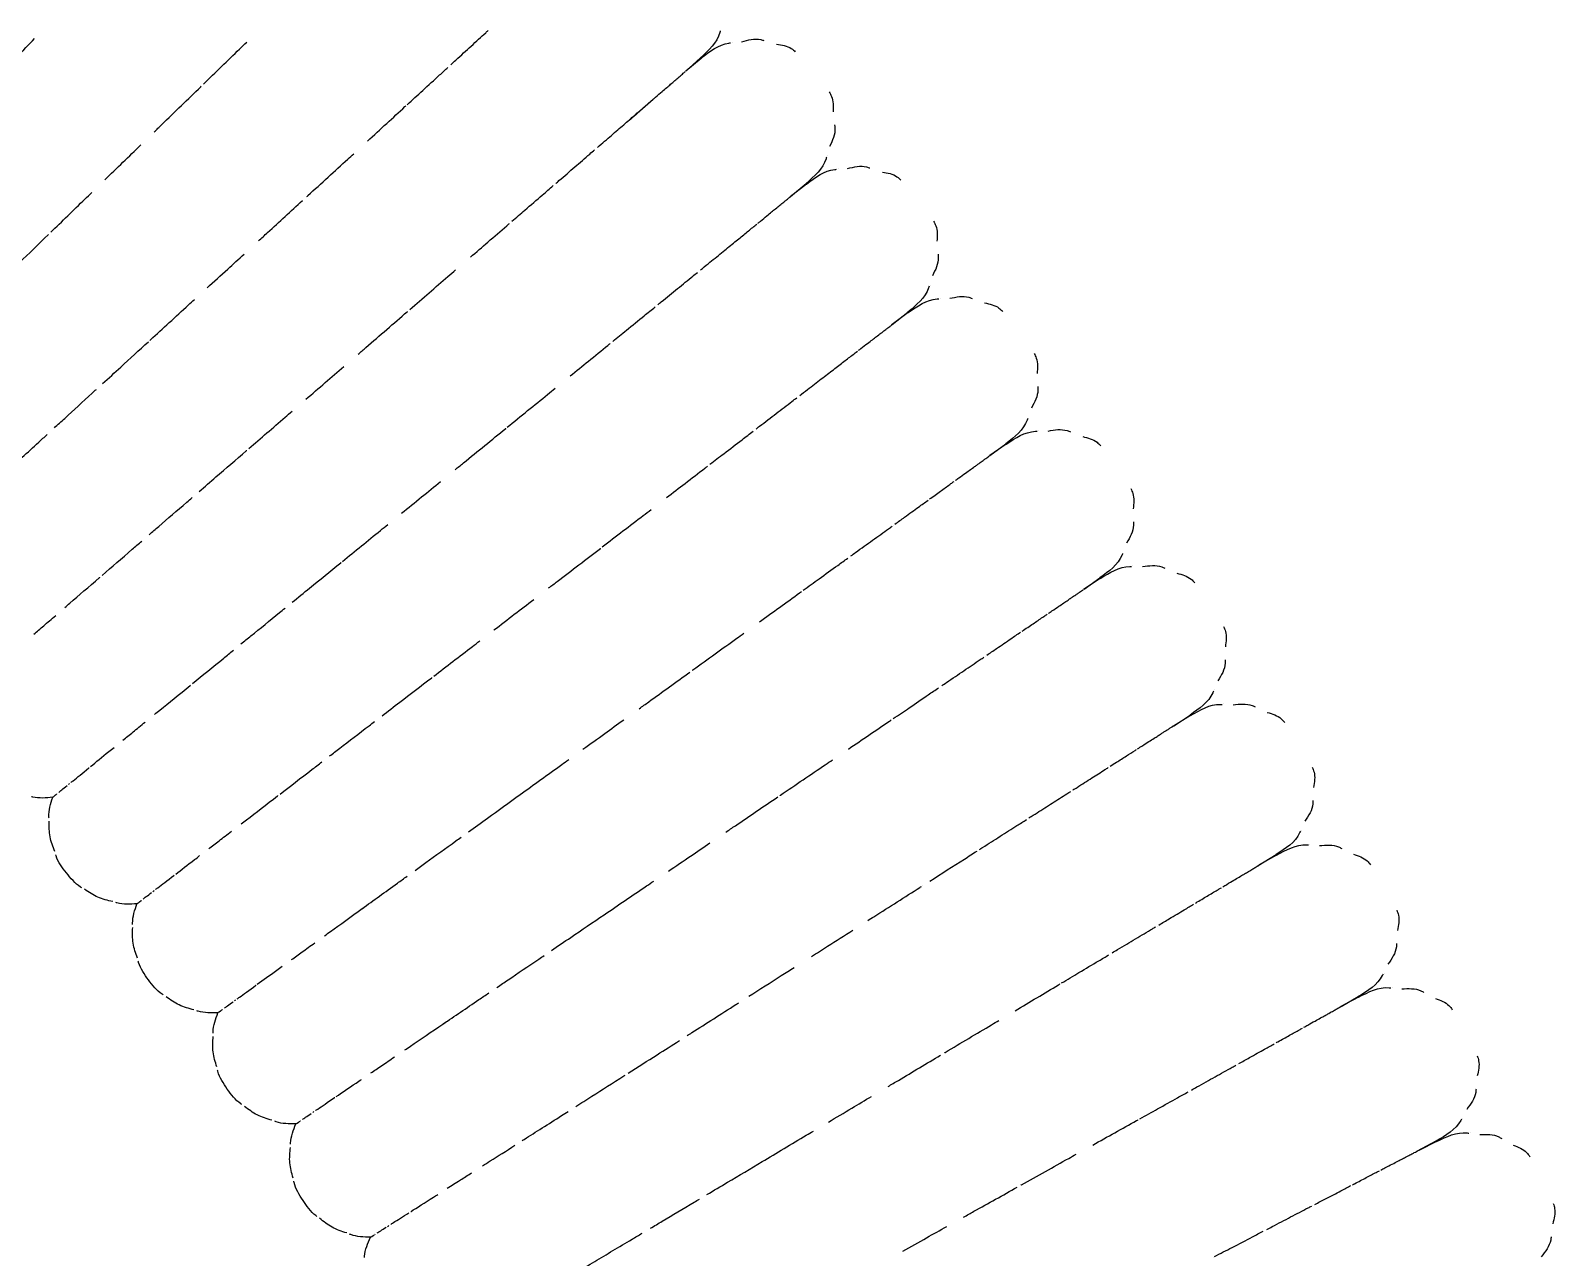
# Model space of a CAD drawing. Extents: x -360 to 379, y -342 to 365.
# Drawn here: x 49.73 to 66.52, y -108.69 to -95.17 of the extents above; entities that cross this region are included whole.
import ezdxf

# ---------------------------------------------------------------- set-up
doc = ezdxf.new("R2010")
doc.units = 0
doc.layers.get('0').update_dxf_attribs({"linetype": 'CONTINUOUS'})

msp = doc.modelspace()

# ---------------------------------------------------------------- linework, layer by layer
at = {"color": 7, "linetype": 'CONTINUOUS'}
for p, q in [((57.452, -95.303), (57.452, -95.303)), ((57.111, -95.482), (56.943, -95.622)), ((56.944, -95.621), (57.106, -95.477)), ((56.988, -95.582), (56.988, -95.582)), ((56.99, -95.583), (56.99, -95.583)), ((56.319, -96.161), (56.584, -95.932)), ((58.503, -96.555), (58.503, -96.555)), ((58.619, -96.697), (58.619, -96.697)), ((58.272, -96.866), (58.093, -97.007)), ((58.095, -97.005), (58.268, -96.861)), ((58.147, -96.962), (58.147, -96.962)), ((58.148, -96.964), (58.148, -96.964)), ((59.632, -97.979), (59.632, -97.979)), ((59.744, -98.124), (59.744, -98.124)), ((59.392, -98.283), (59.215, -98.415)), ((59.217, -98.413), (59.388, -98.278)), ((59.264, -98.376), (59.264, -98.376)), ((59.265, -98.377), (59.265, -98.377)), ((60.471, -99.732), (60.29, -99.858)), ((60.292, -99.857), (60.467, -99.727)), ((60.827, -99.583), (60.827, -99.583)), ((60.34, -99.821), (60.34, -99.821)), ((60.341, -99.822), (60.341, -99.822)), ((59.229, -100.625), (59.229, -100.625)), ((61.867, -101.074), (61.867, -101.074)), ((61.507, -101.212), (61.323, -101.333)), ((61.328, -101.329), (61.503, -101.206)), ((60.24, -102.068), (60.24, -102.068)), ((62.765, -102.44), (62.765, -102.44)), ((62.864, -102.594), (62.864, -102.594)), ((62.5, -102.721), (62.313, -102.837)), ((62.316, -102.834), (62.496, -102.716)), ((62.364, -102.802), (62.364, -102.802)), ((62.365, -102.804), (62.365, -102.804)), ((61.196, -103.548), (61.196, -103.548)), ((63.722, -103.985), (63.722, -103.985)), ((63.247, -104.375), (63.445, -104.253)), ((63.448, -104.259), (63.258, -104.368)), ((63.816, -104.142), (63.816, -104.142)), ((59.553, -104.595), (59.553, -104.595)), ((53.382, -104.847), (53.417, -104.821)), ((62.132, -105.041), (62.132, -105.041)), ((64.633, -105.558), (64.633, -105.558)), ((61.069, -105.675), (61.069, -105.675)), ((64.722, -105.717), (64.722, -105.717)), ((64.351, -105.823), (64.157, -105.928)), ((64.159, -105.927), (64.348, -105.818)), ((64.211, -105.897), (64.211, -105.897)), ((64.212, -105.898), (64.212, -105.898)), ((54.272, -106.118), (54.308, -106.094)), ((63.013, -106.566), (63.013, -106.566)), ((61.932, -107.17), (61.932, -107.17)), ((65.498, -107.156), (65.498, -107.156)), ((65.001, -107.518), (65.205, -107.408)), ((65.208, -107.414), (65.013, -107.512)), ((65.582, -107.318), (65.582, -107.318)), ((63.849, -108.117), (63.849, -108.117)), ((62.751, -108.689), (62.751, -108.689))]:
    msp.add_line(p, q, dxfattribs=at)
at = {"color": 7, "linetype": 'CONTINUOUS', "flags": 128}
for points in [[(50.016, -103.587), (50.017, -103.586), (50.019, -103.584)], [(50.145, -103.481), (50.153, -103.475), (50.158, -103.471)], [(50.944, -104.761), (50.946, -104.76), (50.948, -104.758)], [(51.076, -104.659), (51.084, -104.654), (51.09, -104.649)], [(51.973, -105.864), (51.981, -105.858), (51.987, -105.854)], [(51.838, -105.962), (51.84, -105.961), (51.842, -105.959)], [(52.835, -107.094), (52.843, -107.089), (52.849, -107.084)], [(52.696, -107.188), (52.698, -107.187), (52.7, -107.185)], [(53.519, -108.439), (53.521, -108.437), (53.523, -108.436)], [(53.66, -108.349), (53.668, -108.344), (53.674, -108.34)]]:
    msp.add_lwpolyline(points, dxfattribs=at)
at = {"color": 7, "linetype": 'CONTINUOUS'}
for points, knots in [([(54.356, -95.552), (54.374, -95.535), (54.452, -95.463), (54.58, -95.346), (54.699, -95.237), (54.758, -95.183), (54.767, -95.174)], [0, 0, 0, 0, 0.125314, 0.527882, 0.927715, 1, 1, 1, 1]), ([(57.323, -95.178), (57.321, -95.184), (57.291, -95.304), (57.196, -95.393), (57.106, -95.477)], [0, 0, 0, 0, 0.0514703, 1, 1, 1, 1]), ([(49.386, -95.661), (49.451, -95.594), (49.579, -95.462), (49.708, -95.329), (49.772, -95.264)], [0, 0, 0, 0, 0.505626, 1, 1, 1, 1]), ([(51.631, -95.765), (51.766, -95.635), (51.928, -95.477), (52.081, -95.328), (52.108, -95.302)], [0, 0, 0, 0, 0.828049, 1, 1, 1, 1]), ([(57.111, -95.482), (57.207, -95.405), (57.308, -95.324), (57.431, -95.311), (57.437, -95.311)], [0, 0, 0, 0, 0.94853, 1, 1, 1, 1]), ([(57.558, -95.298), (57.629, -95.278), (57.712, -95.256), (57.792, -95.281), (57.804, -95.285)], [0, 0, 0, 0, 0.847683, 1, 1, 1, 1]), ([(57.942, -95.325), (58, -95.334), (58.078, -95.345), (58.135, -95.396), (58.149, -95.409)], [0, 0, 0, 0, 0.747575, 1, 1, 1, 1]), ([(53.874, -95.993), (53.932, -95.94), (54.054, -95.828), (54.203, -95.691), (54.293, -95.609), (54.323, -95.582)], [0, 0, 0, 0, 0.3715392, 0.7901893, 1, 1, 1, 1]), ([(56.589, -95.928), (56.596, -95.922), (56.629, -95.893), (56.677, -95.852), (56.732, -95.805), (56.779, -95.764), (56.823, -95.726), (56.862, -95.692), (56.893, -95.665), (56.913, -95.648), (56.925, -95.638), (56.932, -95.632), (56.935, -95.629), (56.936, -95.628), (56.936, -95.628)], [0, 0, 0, 0, 0.046035, 0.200931, 0.322815, 0.433345, 0.56272, 0.692202, 0.799631, 0.885138, 0.93244, 0.970914, 0.994878, 1, 1, 1, 1]), ([(51.089, -96.292), (51.117, -96.265), (51.289, -96.098), (51.463, -95.928), (51.605, -95.791), (51.606, -95.789)], [0, 0, 0, 0, 0.159409, 0.991282, 1, 1, 1, 1]), ([(58.52, -95.85), (58.53, -95.867), (58.57, -95.932), (58.568, -96.01), (58.566, -96.069)], [0, 0, 0, 0, 0.252425, 1, 1, 1, 1]), ([(53.438, -96.393), (53.509, -96.328), (53.65, -96.198), (53.79, -96.07), (53.858, -96.007), (53.862, -96.004)], [0, 0, 0, 0, 0.4882073, 0.9730956, 1, 1, 1, 1]), ([(55.971, -96.462), (55.997, -96.439), (56.076, -96.372), (56.193, -96.27), (56.321, -96.16), (56.431, -96.064), (56.516, -95.991), (56.561, -95.952), (56.577, -95.939)], [0, 0, 0, 0, 0.111078, 0.32874, 0.533315, 0.724888, 0.903544, 1, 1, 1, 1]), ([(58.582, -96.212), (58.583, -96.224), (58.595, -96.307), (58.558, -96.386), (58.527, -96.452)], [0, 0, 0, 0, 0.152317, 1, 1, 1, 1]), ([(50.545, -96.82), (50.612, -96.755), (50.744, -96.627), (50.877, -96.498), (50.942, -96.434)], [0, 0, 0, 0, 0.505626, 1, 1, 1, 1]), ([(52.771, -97.004), (52.774, -97), (52.928, -96.86), (53.102, -96.701), (53.264, -96.552), (53.286, -96.532)], [0, 0, 0, 0, 0.019275, 0.868674, 1, 1, 1, 1]), ([(55.511, -96.86), (55.523, -96.849), (55.596, -96.786), (55.721, -96.678), (55.852, -96.565), (55.921, -96.505), (55.939, -96.49)], [0, 0, 0, 0, 0.076496, 0.472934, 0.866979, 1, 1, 1, 1]), ([(58.493, -96.569), (58.491, -96.575), (58.458, -96.694), (58.36, -96.779), (58.268, -96.861)], [0, 0, 0, 0, 0.051116, 1, 1, 1, 1]), ([(58.272, -96.866), (58.37, -96.792), (58.474, -96.713), (58.597, -96.705), (58.603, -96.704)], [0, 0, 0, 0, 0.94853, 1, 1, 1, 1]), ([(58.724, -96.695), (58.796, -96.677), (58.88, -96.657), (58.958, -96.685), (58.97, -96.689)], [0, 0, 0, 0, 0.8476827, 1, 1, 1, 1]), ([(55.029, -97.276), (55.077, -97.235), (55.191, -97.136), (55.342, -97.005), (55.444, -96.918), (55.484, -96.883)], [0, 0, 0, 0, 0.301936, 0.724063, 1, 1, 1, 1]), ([(59.108, -96.734), (59.165, -96.744), (59.242, -96.757), (59.298, -96.81), (59.312, -96.823)], [0, 0, 0, 0, 0.747575, 1, 1, 1, 1]), ([(49.95, -97.398), (50.075, -97.277), (50.224, -97.132), (50.377, -96.983), (50.402, -96.959)], [0, 0, 0, 0, 0.836253, 1, 1, 1, 1]), ([(52.237, -97.493), (52.271, -97.462), (52.434, -97.312), (52.595, -97.165), (52.722, -97.049)], [0, 0, 0, 0, 0.207131, 1, 1, 1, 1]), ([(57.737, -97.297), (57.746, -97.29), (57.781, -97.261), (57.832, -97.22), (57.887, -97.175), (57.935, -97.135), (57.98, -97.099), (58.02, -97.066), (58.051, -97.041), (58.071, -97.025), (58.084, -97.015), (58.09, -97.009), (58.094, -97.006), (58.095, -97.005), (58.095, -97.005), (58.094, -97.007), (58.093, -97.007), (58.092, -97.008), (58.091, -97.009), (58.09, -97.009), (58.089, -97.01), (58.088, -97.011), (58.088, -97.011)], [0, 0, 0, 0, 0.05201, 0.199978, 0.316741, 0.42253, 0.546717, 0.67086, 0.773356, 0.854335, 0.899918, 0.936322, 0.956857, 0.977369, 0.991322, 0.993533, 0.9953, 0.996721, 0.997357, 0.997981, 0.999239, 1, 1, 1, 1]), ([(54.572, -97.671), (54.636, -97.616), (54.773, -97.497), (54.915, -97.375), (54.992, -97.308), (55.002, -97.299)], [0, 0, 0, 0, 0.437108, 0.925224, 1, 1, 1, 1]), ([(57.104, -97.813), (57.132, -97.79), (57.214, -97.723), (57.336, -97.624), (57.467, -97.517), (57.58, -97.425), (57.665, -97.356), (57.71, -97.319), (57.724, -97.307)], [0, 0, 0, 0, 0.117765, 0.336372, 0.541704, 0.733849, 0.912892, 1, 1, 1, 1]), ([(59.67, -97.275), (59.679, -97.292), (59.717, -97.358), (59.713, -97.436), (59.709, -97.495)], [0, 0, 0, 0, 0.252425, 1, 1, 1, 1]), ([(49.431, -97.902), (49.489, -97.846), (49.649, -97.69), (49.816, -97.529), (49.925, -97.422), (49.927, -97.421)], [0, 0, 0, 0, 0.3593778, 0.9921188, 1, 1, 1, 1]), ([(51.672, -98.011), (51.747, -97.942), (51.883, -97.817), (52.019, -97.693), (52.08, -97.637)], [0, 0, 0, 0, 0.5569389, 1, 1, 1, 1]), ([(59.721, -97.638), (59.722, -97.651), (59.731, -97.734), (59.692, -97.811), (59.659, -97.877)], [0, 0, 0, 0, 0.152317, 1, 1, 1, 1]), ([(53.905, -98.248), (54.047, -98.125), (54.218, -97.977), (54.38, -97.837), (54.408, -97.813)], [0, 0, 0, 0, 0.828879, 1, 1, 1, 1]), ([(56.634, -98.196), (56.647, -98.185), (56.722, -98.123), (56.852, -98.018), (56.985, -97.91), (57.054, -97.853), (57.071, -97.84)], [0, 0, 0, 0, 0.0836139, 0.4810314, 0.8760068, 1, 1, 1, 1]), ([(59.622, -97.992), (59.62, -97.998), (59.583, -98.116), (59.483, -98.199), (59.388, -98.278)], [0, 0, 0, 0, 0.05147, 1, 1, 1, 1]), ([(51.042, -98.588), (51.044, -98.586), (51.183, -98.459), (51.347, -98.308), (51.51, -98.159), (51.532, -98.139)], [0, 0, 0, 0, 0.014492, 0.869616, 1, 1, 1, 1]), ([(56.138, -98.599), (56.189, -98.558), (56.307, -98.462), (56.463, -98.335), (56.565, -98.252), (56.604, -98.22)], [0, 0, 0, 0, 0.3122106, 0.7343797, 1, 1, 1, 1]), ([(59.392, -98.283), (59.493, -98.212), (59.598, -98.136), (59.722, -98.131), (59.728, -98.131)], [0, 0, 0, 0, 0.94853, 1, 1, 1, 1]), ([(59.849, -98.125), (59.921, -98.11), (60.006, -98.092), (60.084, -98.122), (60.096, -98.127)], [0, 0, 0, 0, 0.847683, 1, 1, 1, 1]), ([(60.232, -98.175), (60.289, -98.187), (60.366, -98.203), (60.42, -98.257), (60.433, -98.27)], [0, 0, 0, 0, 0.747575, 1, 1, 1, 1]), ([(53.334, -98.741), (53.363, -98.716), (53.545, -98.559), (53.729, -98.4), (53.878, -98.271), (53.879, -98.27)], [0, 0, 0, 0, 0.159795, 0.991667, 1, 1, 1, 1]), ([(58.845, -98.698), (58.854, -98.692), (58.889, -98.664), (58.94, -98.625), (58.997, -98.582), (59.046, -98.544), (59.093, -98.508), (59.134, -98.477), (59.166, -98.452), (59.186, -98.437), (59.199, -98.427), (59.206, -98.422), (59.21, -98.418), (59.212, -98.417), (59.212, -98.417), (59.211, -98.418), (59.209, -98.419), (59.208, -98.42), (59.207, -98.421), (59.206, -98.421), (59.205, -98.422), (59.204, -98.423), (59.203, -98.423)], [0, 0, 0, 0, 0.0484843, 0.1961958, 0.3127042, 0.418313, 0.5421382, 0.6659898, 0.7684743, 0.8497179, 0.8950747, 0.9316176, 0.954781, 0.9726185, 0.985335, 0.9931431, 0.9950514, 0.99585, 0.9965946, 0.9973357, 0.9981247, 1, 1, 1, 1]), ([(50.522, -99.064), (50.588, -99.004), (50.752, -98.854), (50.923, -98.697), (51.025, -98.604)], [0, 0, 0, 0, 0.4036088, 1, 1, 1, 1]), ([(55.671, -98.98), (55.738, -98.925), (55.88, -98.81), (56.025, -98.692), (56.103, -98.628), (56.112, -98.62)], [0, 0, 0, 0, 0.444795, 0.932682, 1, 1, 1, 1]), ([(58.197, -99.196), (58.226, -99.174), (58.309, -99.11), (58.433, -99.015), (58.567, -98.912), (58.683, -98.823), (58.77, -98.756), (58.817, -98.72), (58.832, -98.708)], [0, 0, 0, 0, 0.115838, 0.333803, 0.538598, 0.730309, 0.909022, 1, 1, 1, 1]), ([(60.778, -98.733), (60.787, -98.75), (60.823, -98.817), (60.816, -98.895), (60.811, -98.953)], [0, 0, 0, 0, 0.252425, 1, 1, 1, 1]), ([(52.76, -99.237), (52.831, -99.176), (52.97, -99.056), (53.11, -98.935), (53.179, -98.875)], [0, 0, 0, 0, 0.506334, 1, 1, 1, 1]), ([(49.99, -99.552), (50.028, -99.517), (50.161, -99.395), (50.317, -99.252), (50.437, -99.142), (50.453, -99.128)], [0, 0, 0, 0, 0.255654, 0.90288, 1, 1, 1, 1]), ([(54.976, -99.546), (55.127, -99.423), (55.307, -99.277), (55.477, -99.138), (55.504, -99.116)], [0, 0, 0, 0, 0.837827, 1, 1, 1, 1]), ([(57.716, -99.565), (57.729, -99.555), (57.806, -99.496), (57.938, -99.394), (58.075, -99.289), (58.146, -99.235), (58.164, -99.221)], [0, 0, 0, 0, 0.0816748, 0.478972, 0.8738388, 1, 1, 1, 1]), ([(60.818, -99.097), (60.819, -99.11), (60.826, -99.193), (60.784, -99.269), (60.749, -99.334)], [0, 0, 0, 0, 0.152317, 1, 1, 1, 1]), ([(52.132, -99.78), (52.264, -99.666), (52.422, -99.529), (52.583, -99.39), (52.61, -99.367)], [0, 0, 0, 0, 0.8368726, 1, 1, 1, 1]), ([(54.403, -100.013), (54.434, -99.988), (54.621, -99.835), (54.809, -99.682), (54.962, -99.558), (54.962, -99.557)], [0, 0, 0, 0, 0.164075, 0.995844, 1, 1, 1, 1]), ([(60.709, -99.448), (60.707, -99.454), (60.666, -99.571), (60.564, -99.651), (60.467, -99.727)], [0, 0, 0, 0, 0.0511155, 1, 1, 1, 1]), ([(60.932, -99.587), (61.005, -99.574), (61.09, -99.559), (61.167, -99.592), (61.179, -99.597)], [0, 0, 0, 0, 0.847683, 1, 1, 1, 1]), ([(49.086, -100.381), (49.105, -100.363), (49.219, -100.258), (49.463, -100.035), (49.722, -99.798), (49.88, -99.653), (49.911, -99.625)], [0, 0, 0, 0, 0.083983, 0.489536, 0.899612, 1, 1, 1, 1]), ([(57.209, -99.954), (57.26, -99.914), (57.381, -99.822), (57.54, -99.7), (57.645, -99.619), (57.686, -99.588)], [0, 0, 0, 0, 0.309313, 0.731538, 1, 1, 1, 1]), ([(60.471, -99.732), (60.573, -99.664), (60.681, -99.592), (60.805, -99.59), (60.811, -99.59)], [0, 0, 0, 0, 0.9485297, 1, 1, 1, 1]), ([(61.313, -99.649), (61.37, -99.662), (61.446, -99.68), (61.499, -99.736), (61.512, -99.75)], [0, 0, 0, 0, 0.747575, 1, 1, 1, 1]), ([(51.585, -100.253), (51.646, -100.2), (51.815, -100.054), (51.991, -99.902), (52.106, -99.802), (52.108, -99.801)], [0, 0, 0, 0, 0.359771, 0.9923815, 1, 1, 1, 1]), ([(60.16, -99.952), (60.164, -99.949), (60.185, -99.934), (60.214, -99.913), (60.246, -99.89), (60.265, -99.877), (60.275, -99.869), (60.281, -99.865), (60.285, -99.862), (60.287, -99.86), (60.286, -99.861), (60.286, -99.861)], [0, 0, 0, 0, 0.067934, 0.346039, 0.572691, 0.748207, 0.81364, 0.87164, 0.930427, 0.990502, 1, 1, 1, 1]), ([(56.731, -100.321), (56.799, -100.268), (56.944, -100.157), (57.092, -100.043), (57.172, -99.982), (57.182, -99.974)], [0, 0, 0, 0, 0.442562, 0.930565, 1, 1, 1, 1]), ([(59.911, -100.132), (59.924, -100.123), (59.964, -100.094), (60.019, -100.054), (60.077, -100.012), (60.121, -99.981), (60.145, -99.963), (60.155, -99.956)], [0, 0, 0, 0, 0.135422, 0.417553, 0.644423, 0.845998, 1, 1, 1, 1]), ([(53.814, -100.493), (53.887, -100.433), (54.03, -100.317), (54.173, -100.2), (54.243, -100.143)], [0, 0, 0, 0, 0.514251, 1, 1, 1, 1]), ([(59.626, -100.338), (59.631, -100.334), (59.679, -100.299), (59.758, -100.242), (59.843, -100.181), (59.886, -100.15), (59.897, -100.142)], [0, 0, 0, 0, 0.0534189, 0.4694544, 0.8565176, 1, 1, 1, 1]), ([(61.843, -100.222), (61.851, -100.239), (61.885, -100.308), (61.876, -100.385), (61.869, -100.443)], [0, 0, 0, 0, 0.252425, 1, 1, 1, 1]), ([(51.034, -100.729), (51.069, -100.699), (51.201, -100.584), (51.36, -100.447), (51.487, -100.337), (51.507, -100.32)], [0, 0, 0, 0, 0.231579, 0.879503, 1, 1, 1, 1]), ([(59.246, -100.612), (59.282, -100.587), (59.373, -100.521), (59.494, -100.433), (59.576, -100.374), (59.611, -100.349)], [0, 0, 0, 0, 0.270112, 0.694667, 1, 1, 1, 1]), ([(56.023, -100.864), (56.176, -100.746), (56.359, -100.606), (56.531, -100.474), (56.56, -100.452)], [0, 0, 0, 0, 0.83522, 1, 1, 1, 1]), ([(53.162, -101.024), (53.301, -100.91), (53.466, -100.776), (53.634, -100.639), (53.661, -100.618)], [0, 0, 0, 0, 0.843905, 1, 1, 1, 1]), ([(58.761, -100.962), (58.778, -100.95), (58.861, -100.89), (59, -100.79), (59.134, -100.693), (59.202, -100.644), (59.215, -100.634)], [0, 0, 0, 0, 0.1064877, 0.5072882, 0.9054788, 1, 1, 1, 1]), ([(61.873, -100.588), (61.873, -100.6), (61.877, -100.684), (61.834, -100.759), (61.797, -100.822)], [0, 0, 0, 0, 0.152317, 1, 1, 1, 1]), ([(50.516, -101.177), (50.623, -101.084), (50.763, -100.963), (50.917, -100.83), (50.953, -100.799)], [0, 0, 0, 0, 0.77084, 1, 1, 1, 1]), ([(55.433, -101.316), (55.465, -101.292), (55.656, -101.146), (55.849, -100.998), (56.004, -100.878), (56.005, -100.877)], [0, 0, 0, 0, 0.1627903, 0.9946167, 1, 1, 1, 1]), ([(52.609, -101.474), (52.673, -101.422), (52.847, -101.28), (53.028, -101.133), (53.146, -101.037), (53.147, -101.036)], [0, 0, 0, 0, 0.364306, 0.995366, 1, 1, 1, 1]), ([(58.237, -101.341), (58.295, -101.299), (58.425, -101.205), (58.588, -101.087), (58.69, -101.014), (58.727, -100.987)], [0, 0, 0, 0, 0.344515, 0.765733, 1, 1, 1, 1]), ([(61.753, -100.935), (61.751, -100.941), (61.707, -101.057), (61.602, -101.133), (61.503, -101.206)], [0, 0, 0, 0, 0.051116, 1, 1, 1, 1]), ([(61.507, -101.212), (61.611, -101.147), (61.721, -101.078), (61.845, -101.08), (61.851, -101.08)], [0, 0, 0, 0, 0.94853, 1, 1, 1, 1]), ([(61.972, -101.081), (62.045, -101.07), (62.131, -101.057), (62.207, -101.092), (62.218, -101.097)], [0, 0, 0, 0, 0.847683, 1, 1, 1, 1]), ([(50.105, -101.532), (50.123, -101.516), (50.238, -101.417), (50.369, -101.303), (50.49, -101.199), (50.491, -101.198)], [0, 0, 0, 0, 0.159446, 0.988584, 1, 1, 1, 1]), ([(62.351, -101.153), (62.408, -101.168), (62.483, -101.189), (62.534, -101.245), (62.547, -101.26)], [0, 0, 0, 0, 0.747575, 1, 1, 1, 1]), ([(57.753, -101.691), (57.827, -101.637), (57.979, -101.527), (58.132, -101.417), (58.21, -101.36), (58.217, -101.355)], [0, 0, 0, 0, 0.4683192, 0.9551311, 1, 1, 1, 1]), ([(61.191, -101.423), (61.194, -101.42), (61.215, -101.406), (61.245, -101.386), (61.277, -101.364), (61.296, -101.351), (61.307, -101.344), (61.313, -101.34), (61.317, -101.337), (61.318, -101.336), (61.319, -101.335)], [0, 0, 0, 0, 0.06375, 0.347441, 0.578875, 0.758374, 0.825016, 0.884341, 0.944378, 1, 1, 1, 1]), ([(52.045, -101.933), (52.082, -101.904), (52.218, -101.793), (52.381, -101.66), (52.51, -101.555), (52.53, -101.539)], [0, 0, 0, 0, 0.235271, 0.883151, 1, 1, 1, 1]), ([(54.831, -101.779), (54.906, -101.721), (55.051, -101.609), (55.198, -101.497), (55.27, -101.442)], [0, 0, 0, 0, 0.511847, 1, 1, 1, 1]), ([(60.936, -101.596), (60.949, -101.587), (60.989, -101.559), (61.046, -101.521), (61.104, -101.481), (61.15, -101.45), (61.174, -101.434), (61.185, -101.426)], [0, 0, 0, 0, 0.132251, 0.413621, 0.63967, 0.84057, 1, 1, 1, 1]), ([(49.765, -101.826), (49.799, -101.796), (49.871, -101.734), (49.959, -101.657), (50.005, -101.618)], [0, 0, 0, 0, 0.485705, 1, 1, 1, 1]), ([(60.645, -101.793), (60.65, -101.789), (60.699, -101.756), (60.779, -101.702), (60.866, -101.643), (60.91, -101.613), (60.922, -101.605)], [0, 0, 0, 0, 0.05088, 0.466577, 0.853372, 1, 1, 1, 1]), ([(62.864, -101.742), (62.872, -101.759), (62.904, -101.828), (62.893, -101.906), (62.884, -101.964)], [0, 0, 0, 0, 0.252425, 1, 1, 1, 1]), ([(54.167, -102.288), (54.308, -102.18), (54.475, -102.052), (54.647, -101.92), (54.674, -101.899)], [0, 0, 0, 0, 0.8417344, 1, 1, 1, 1]), ([(57.016, -102.223), (57.018, -102.221), (57.184, -102.101), (57.375, -101.963), (57.556, -101.833), (57.582, -101.814)], [0, 0, 0, 0, 0.008466, 0.8565656, 1, 1, 1, 1]), ([(60.258, -102.056), (60.293, -102.032), (60.386, -101.969), (60.51, -101.884), (60.594, -101.827), (60.63, -101.803)], [0, 0, 0, 0, 0.266893, 0.691102, 1, 1, 1, 1]), ([(51.51, -102.369), (51.623, -102.278), (51.767, -102.16), (51.926, -102.031), (51.962, -102.001)], [0, 0, 0, 0, 0.77638, 1, 1, 1, 1]), ([(59.762, -102.392), (59.779, -102.38), (59.864, -102.323), (60.005, -102.228), (60.142, -102.134), (60.212, -102.087), (60.226, -102.077)], [0, 0, 0, 0, 0.10483, 0.505445, 0.903461, 1, 1, 1, 1]), ([(56.43, -102.646), (56.465, -102.621), (56.653, -102.485), (56.838, -102.351), (56.989, -102.242)], [0, 0, 0, 0, 0.1853224, 1, 1, 1, 1]), ([(62.883, -102.108), (62.883, -102.121), (62.885, -102.204), (62.84, -102.278), (62.801, -102.34)], [0, 0, 0, 0, 0.1523173, 1, 1, 1, 1]), ([(51.093, -102.709), (51.113, -102.693), (51.231, -102.597), (51.365, -102.488), (51.488, -102.387), (51.49, -102.386)], [0, 0, 0, 0, 0.161389, 0.990753, 1, 1, 1, 1]), ([(53.598, -102.725), (53.663, -102.675), (53.841, -102.538), (54.026, -102.396), (54.147, -102.304), (54.148, -102.303)], [0, 0, 0, 0, 0.362884, 0.994442, 1, 1, 1, 1]), ([(59.228, -102.755), (59.287, -102.715), (59.419, -102.625), (59.585, -102.512), (59.689, -102.441), (59.727, -102.416)], [0, 0, 0, 0, 0.342134, 0.763514, 1, 1, 1, 1]), ([(62.754, -102.452), (62.751, -102.458), (62.704, -102.572), (62.597, -102.646), (62.496, -102.716)], [0, 0, 0, 0, 0.05147, 1, 1, 1, 1]), ([(62.5, -102.721), (62.606, -102.659), (62.718, -102.593), (62.841, -102.599), (62.848, -102.599)], [0, 0, 0, 0, 0.94853, 1, 1, 1, 1]), ([(62.969, -102.604), (63.042, -102.595), (63.128, -102.585), (63.203, -102.622), (63.214, -102.627)], [0, 0, 0, 0, 0.847683, 1, 1, 1, 1]), ([(63.345, -102.687), (63.401, -102.704), (63.476, -102.726), (63.525, -102.785), (63.538, -102.799)], [0, 0, 0, 0, 0.747575, 1, 1, 1, 1]), ([(50.745, -102.993), (50.781, -102.964), (50.854, -102.904), (50.944, -102.831), (50.99, -102.793)], [0, 0, 0, 0, 0.489029, 1, 1, 1, 1]), ([(53.021, -103.167), (53.058, -103.139), (53.197, -103.032), (53.364, -102.904), (53.496, -102.803), (53.517, -102.787)], [0, 0, 0, 0, 0.234097, 0.882007, 1, 1, 1, 1]), ([(55.811, -103.093), (55.891, -103.035), (56.04, -102.927), (56.19, -102.819), (56.259, -102.769)], [0, 0, 0, 0, 0.5372194, 1, 1, 1, 1]), ([(58.733, -103.091), (58.809, -103.039), (58.964, -102.934), (59.119, -102.828), (59.2, -102.774), (59.206, -102.769)], [0, 0, 0, 0, 0.4665559, 0.9535059, 1, 1, 1, 1]), ([(61.916, -103.089), (61.935, -103.077), (61.979, -103.049), (62.04, -103.01), (62.096, -102.974), (62.141, -102.946), (62.177, -102.923), (62.207, -102.903), (62.233, -102.887), (62.253, -102.874), (62.27, -102.863), (62.284, -102.855), (62.295, -102.848), (62.302, -102.843), (62.306, -102.84), (62.308, -102.839), (62.308, -102.839), (62.307, -102.84), (62.306, -102.841), (62.305, -102.841), (62.304, -102.842), (62.303, -102.842), (62.302, -102.843), (62.301, -102.844), (62.3, -102.844), (62.3, -102.845)], [0, 0, 0, 0, 0.098125, 0.232304, 0.354707, 0.450135, 0.536951, 0.61519, 0.684885, 0.747646, 0.802802, 0.85038, 0.89639, 0.933277, 0.956866, 0.974755, 0.988269, 0.992596, 0.994221, 0.995552, 0.996264, 0.996938, 0.997613, 0.998328, 1, 1, 1, 1]), ([(50.389, -103.283), (50.451, -103.232), (50.527, -103.17), (50.628, -103.088), (50.647, -103.072)], [0, 0, 0, 0, 0.8111365, 1, 1, 1, 1]), ([(61.616, -103.28), (61.639, -103.265), (61.702, -103.226), (61.792, -103.168), (61.866, -103.121), (61.901, -103.099), (61.907, -103.095)], [0, 0, 0, 0, 0.214345, 0.586981, 0.93335, 1, 1, 1, 1]), ([(52.475, -103.586), (52.589, -103.499), (52.736, -103.386), (52.899, -103.261), (52.936, -103.233)], [0, 0, 0, 0, 0.7746018, 1, 1, 1, 1]), ([(54.549, -104.004), (54.619, -103.954), (54.804, -103.82), (55.147, -103.572), (55.447, -103.355), (55.628, -103.225), (55.654, -103.206)], [0, 0, 0, 0, 0.197333, 0.5248378, 0.9331427, 1, 1, 1, 1]), ([(57.981, -103.601), (57.982, -103.6), (58.152, -103.485), (58.347, -103.353), (58.532, -103.227), (58.559, -103.209)], [0, 0, 0, 0, 0.0075008, 0.8554786, 1, 1, 1, 1]), ([(50.173, -103.458), (50.181, -103.452), (50.23, -103.413), (50.298, -103.357), (50.372, -103.296), (50.373, -103.296)], [0, 0, 0, 0, 0.155734, 0.988525, 1, 1, 1, 1]), ([(61.206, -103.541), (61.221, -103.532), (61.294, -103.486), (61.411, -103.411), (61.526, -103.338), (61.583, -103.302), (61.595, -103.294)], [0, 0, 0, 0, 0.105282, 0.512072, 0.894789, 1, 1, 1, 1]), ([(63.841, -103.29), (63.848, -103.308), (63.878, -103.378), (63.865, -103.455), (63.854, -103.513)], [0, 0, 0, 0, 0.252425, 1, 1, 1, 1]), ([(49.972, -103.622), (49.974, -103.621), (49.975, -103.62), (50.007, -103.594), (50.013, -103.589)], [0, 0, 0, 0, 0.8275494, 1, 1, 1, 1]), ([(50.039, -103.568), (50.048, -103.56), (50.067, -103.545), (50.109, -103.511), (50.13, -103.494)], [0, 0, 0, 0, 0.484141, 1, 1, 1, 1]), ([(52.047, -103.915), (52.066, -103.9), (52.187, -103.807), (52.324, -103.702), (52.451, -103.605), (52.452, -103.604)], [0, 0, 0, 0, 0.160752, 0.99005, 1, 1, 1, 1]), ([(60.721, -103.85), (60.737, -103.84), (60.811, -103.793), (60.937, -103.713), (61.076, -103.624), (61.154, -103.574), (61.182, -103.557)], [0, 0, 0, 0, 0.093684, 0.451395, 0.806183, 1, 1, 1, 1]), ([(49.972, -103.622), (49.898, -103.63), (49.819, -103.637), (49.743, -103.617), (49.739, -103.616)], [0, 0, 0, 0, 0.941576, 1, 1, 1, 1]), ([(49.932, -103.852), (49.931, -103.848), (49.926, -103.77), (49.95, -103.694), (49.972, -103.622)], [0, 0, 0, 0, 0.058424, 1, 1, 1, 1]), ([(57.383, -104.007), (57.418, -103.983), (57.611, -103.852), (57.801, -103.723), (57.956, -103.618)], [0, 0, 0, 0, 0.183366, 1, 1, 1, 1]), ([(63.849, -103.657), (63.849, -103.67), (63.848, -103.753), (63.801, -103.825), (63.76, -103.887)], [0, 0, 0, 0, 0.1523173, 1, 1, 1, 1]), ([(49.994, -104.221), (49.974, -104.167), (49.933, -104.059), (49.933, -103.944), (49.934, -103.886)], [0, 0, 0, 0, 0.4971503, 1, 1, 1, 1]), ([(60.176, -104.198), (60.187, -104.19), (60.266, -104.14), (60.404, -104.052), (60.565, -103.949), (60.659, -103.89), (60.694, -103.868)], [0, 0, 0, 0, 0.065248, 0.428857, 0.789569, 1, 1, 1, 1]), ([(51.69, -104.189), (51.727, -104.161), (51.801, -104.103), (51.894, -104.032), (51.941, -103.996)], [0, 0, 0, 0, 0.4879377, 1, 1, 1, 1]), ([(53.962, -104.428), (54.001, -104.4), (54.146, -104.295), (54.317, -104.172), (54.45, -104.075), (54.469, -104.062)], [0, 0, 0, 0, 0.2458867, 0.8935743, 1, 1, 1, 1]), ([(63.71, -103.997), (63.707, -104.003), (63.657, -104.116), (63.548, -104.186), (63.445, -104.253)], [0, 0, 0, 0, 0.051116, 1, 1, 1, 1]), ([(50.123, -104.456), (50.077, -104.397), (50.028, -104.334), (50.006, -104.259), (50.004, -104.255)], [0, 0, 0, 0, 0.938693, 1, 1, 1, 1]), ([(51.327, -104.468), (51.39, -104.419), (51.467, -104.359), (51.571, -104.28), (51.59, -104.265)], [0, 0, 0, 0, 0.81029, 1, 1, 1, 1]), ([(56.751, -104.436), (56.832, -104.381), (56.985, -104.277), (57.138, -104.174), (57.209, -104.125)], [0, 0, 0, 0, 0.535446, 1, 1, 1, 1]), ([(59.629, -104.546), (59.758, -104.464), (59.937, -104.35), (60.104, -104.243), (60.151, -104.214)], [0, 0, 0, 0, 0.7245655, 1, 1, 1, 1]), ([(63.448, -104.259), (63.556, -104.2), (63.67, -104.137), (63.793, -104.147), (63.799, -104.147)], [0, 0, 0, 0, 0.9485297, 1, 1, 1, 1]), ([(63.92, -104.155), (63.993, -104.148), (64.08, -104.141), (64.154, -104.18), (64.165, -104.186)], [0, 0, 0, 0, 0.847683, 1, 1, 1, 1]), ([(64.294, -104.249), (64.35, -104.268), (64.424, -104.292), (64.471, -104.352), (64.483, -104.367)], [0, 0, 0, 0, 0.747575, 1, 1, 1, 1]), ([(62.855, -104.609), (62.87, -104.6), (62.914, -104.574), (62.974, -104.538), (63.036, -104.501), (63.085, -104.472), (63.133, -104.443), (63.175, -104.418), (63.211, -104.396), (63.233, -104.383), (63.246, -104.376), (63.252, -104.372), (63.252, -104.372), (63.253, -104.372)], [0, 0, 0, 0, 0.080558, 0.230883, 0.354637, 0.466306, 0.565949, 0.704244, 0.816027, 0.901472, 0.949952, 0.985568, 1, 1, 1, 1]), ([(50.292, -104.618), (50.288, -104.616), (50.22, -104.576), (50.17, -104.514), (50.123, -104.456)], [0, 0, 0, 0, 0.061307, 1, 1, 1, 1]), ([(51.105, -104.637), (51.113, -104.631), (51.163, -104.593), (51.233, -104.54), (51.309, -104.481), (51.31, -104.48)], [0, 0, 0, 0, 0.155477, 0.988177, 1, 1, 1, 1]), ([(52.966, -105.147), (52.987, -105.132), (53.111, -105.042), (53.379, -104.849), (53.664, -104.643), (53.838, -104.517), (53.874, -104.492)], [0, 0, 0, 0, 0.081346, 0.486031, 0.895218, 1, 1, 1, 1]), ([(55.463, -105.31), (55.534, -105.262), (55.723, -105.134), (56.073, -104.896), (56.38, -104.688), (56.564, -104.563), (56.59, -104.545)], [0, 0, 0, 0, 0.196701, 0.524289, 0.932708, 1, 1, 1, 1]), ([(58.947, -104.981), (58.969, -104.966), (59.165, -104.842), (59.364, -104.715), (59.532, -104.608), (59.538, -104.604)], [0, 0, 0, 0, 0.1117576, 0.9676535, 1, 1, 1, 1]), ([(50.634, -104.772), (50.577, -104.759), (50.465, -104.733), (50.37, -104.668), (50.322, -104.636)], [0, 0, 0, 0, 0.5028497, 1, 1, 1, 1]), ([(50.9, -104.795), (50.901, -104.794), (50.903, -104.793), (50.935, -104.768), (50.941, -104.763)], [0, 0, 0, 0, 0.8274283, 1, 1, 1, 1]), ([(50.968, -104.743), (50.978, -104.735), (50.997, -104.72), (51.039, -104.688), (51.061, -104.671)], [0, 0, 0, 0, 0.483778, 1, 1, 1, 1]), ([(62.554, -104.789), (62.561, -104.784), (62.613, -104.753), (62.698, -104.702), (62.786, -104.65), (62.83, -104.624), (62.84, -104.618)], [0, 0, 0, 0, 0.067509, 0.485334, 0.873786, 1, 1, 1, 1]), ([(50.9, -104.795), (50.825, -104.8), (50.746, -104.806), (50.671, -104.783), (50.667, -104.782)], [0, 0, 0, 0, 0.941576, 1, 1, 1, 1]), ([(50.852, -105.024), (50.852, -105.019), (50.85, -104.941), (50.875, -104.866), (50.9, -104.795)], [0, 0, 0, 0, 0.058424, 1, 1, 1, 1]), ([(62.15, -105.03), (62.189, -105.006), (62.288, -104.947), (62.417, -104.871), (62.501, -104.82), (62.535, -104.8)], [0, 0, 0, 0, 0.287607, 0.713847, 1, 1, 1, 1]), ([(64.772, -104.867), (64.779, -104.885), (64.807, -104.956), (64.791, -105.032), (64.779, -105.09)], [0, 0, 0, 0, 0.252425, 1, 1, 1, 1]), ([(50.904, -105.394), (50.885, -105.34), (50.848, -105.231), (50.851, -105.116), (50.853, -105.058)], [0, 0, 0, 0, 0.4971503, 1, 1, 1, 1]), ([(58.326, -105.376), (58.385, -105.339), (58.539, -105.241), (58.69, -105.145), (58.782, -105.086)], [0, 0, 0, 0, 0.387246, 1, 1, 1, 1]), ([(61.638, -105.335), (61.658, -105.323), (61.747, -105.27), (61.895, -105.182), (62.036, -105.098), (62.106, -105.056), (62.119, -105.049)], [0, 0, 0, 0, 0.115317, 0.517074, 0.91616, 1, 1, 1, 1]), ([(52.601, -105.411), (52.639, -105.383), (52.715, -105.328), (52.81, -105.26), (52.857, -105.226)], [0, 0, 0, 0, 0.498321, 1, 1, 1, 1]), ([(64.77, -105.233), (64.769, -105.246), (64.766, -105.329), (64.716, -105.4), (64.674, -105.46)], [0, 0, 0, 0, 0.152317, 1, 1, 1, 1]), ([(51.026, -105.633), (50.982, -105.573), (50.935, -105.508), (50.915, -105.433), (50.913, -105.428)], [0, 0, 0, 0, 0.938693, 1, 1, 1, 1]), ([(54.864, -105.717), (54.904, -105.689), (55.052, -105.589), (55.226, -105.471), (55.362, -105.378), (55.382, -105.365)], [0, 0, 0, 0, 0.245009, 0.892731, 1, 1, 1, 1]), ([(61.081, -105.668), (61.145, -105.63), (61.285, -105.546), (61.458, -105.443), (61.564, -105.38), (61.601, -105.358)], [0, 0, 0, 0, 0.357105, 0.777335, 1, 1, 1, 1]), ([(52.225, -105.682), (52.291, -105.634), (52.372, -105.576), (52.479, -105.499), (52.499, -105.484)], [0, 0, 0, 0, 0.818366, 1, 1, 1, 1]), ([(57.637, -105.815), (57.756, -105.739), (57.922, -105.633), (58.089, -105.527), (58.136, -105.497)], [0, 0, 0, 0, 0.71789, 1, 1, 1, 1]), ([(64.62, -105.569), (64.618, -105.575), (64.564, -105.686), (64.453, -105.754), (64.348, -105.818)], [0, 0, 0, 0, 0.051116, 1, 1, 1, 1]), ([(51.19, -105.8), (51.186, -105.797), (51.12, -105.756), (51.071, -105.693), (51.026, -105.633)], [0, 0, 0, 0, 0.061307, 1, 1, 1, 1]), ([(52.003, -105.842), (52.011, -105.837), (52.062, -105.8), (52.134, -105.748), (52.212, -105.692), (52.212, -105.691)], [0, 0, 0, 0, 0.157935, 0.991497, 1, 1, 1, 1]), ([(53.848, -106.406), (53.869, -106.392), (53.996, -106.306), (54.268, -106.121), (54.56, -105.923), (54.738, -105.802), (54.774, -105.778)], [0, 0, 0, 0, 0.081108, 0.4857138, 0.8948191, 1, 1, 1, 1]), ([(60.57, -105.973), (60.65, -105.925), (60.813, -105.828), (60.975, -105.731), (61.057, -105.682), (61.063, -105.679)], [0, 0, 0, 0, 0.477535, 0.963586, 1, 1, 1, 1]), ([(64.351, -105.823), (64.461, -105.767), (64.576, -105.708), (64.699, -105.721), (64.706, -105.722)], [0, 0, 0, 0, 0.94853, 1, 1, 1, 1]), ([(64.826, -105.733), (64.9, -105.729), (64.986, -105.724), (65.059, -105.765), (65.07, -105.771)], [0, 0, 0, 0, 0.847683, 1, 1, 1, 1]), ([(51.527, -105.964), (51.471, -105.949), (51.36, -105.919), (51.267, -105.852), (51.22, -105.819)], [0, 0, 0, 0, 0.5028497, 1, 1, 1, 1]), ([(51.863, -105.944), (51.872, -105.937), (51.892, -105.923), (51.935, -105.891), (51.958, -105.875)], [0, 0, 0, 0, 0.487241, 1, 1, 1, 1]), ([(56.957, -106.248), (56.975, -106.237), (57.15, -106.125), (57.341, -106.004), (57.516, -105.892), (57.526, -105.886)], [0, 0, 0, 0, 0.093953, 0.945578, 1, 1, 1, 1]), ([(63.748, -106.156), (63.763, -106.148), (63.807, -106.123), (63.868, -106.089), (63.931, -106.054), (63.981, -106.026), (64.03, -105.999), (64.073, -105.975), (64.11, -105.954), (64.13, -105.943), (64.141, -105.937), (64.146, -105.934), (64.149, -105.932), (64.152, -105.931), (64.153, -105.93), (64.153, -105.93), (64.152, -105.931), (64.15, -105.932), (64.149, -105.932), (64.148, -105.933), (64.147, -105.933), (64.146, -105.934), (64.144, -105.935), (64.143, -105.935), (64.143, -105.936)], [0, 0, 0, 0, 0.076401, 0.222866, 0.343339, 0.452078, 0.549142, 0.683616, 0.792464, 0.875853, 0.900903, 0.922893, 0.941837, 0.957748, 0.975619, 0.987626, 0.991557, 0.993062, 0.994314, 0.995389, 0.996404, 0.997498, 0.998782, 1, 1, 1, 1]), ([(65.197, -105.839), (65.252, -105.859), (65.326, -105.885), (65.371, -105.946), (65.383, -105.962)], [0, 0, 0, 0, 0.747575, 1, 1, 1, 1]), ([(51.792, -105.995), (51.718, -105.998), (51.638, -106.001), (51.564, -105.976), (51.56, -105.974)], [0, 0, 0, 0, 0.941576, 1, 1, 1, 1]), ([(51.739, -106.222), (51.739, -106.217), (51.738, -106.139), (51.766, -106.065), (51.792, -105.995)], [0, 0, 0, 0, 0.058424, 1, 1, 1, 1]), ([(51.792, -105.995), (51.794, -105.993), (51.796, -105.992), (51.829, -105.968), (51.835, -105.964)], [0, 0, 0, 0, 0.828583, 1, 1, 1, 1]), ([(59.791, -106.438), (59.794, -106.436), (59.971, -106.33), (60.174, -106.209), (60.364, -106.096), (60.391, -106.08)], [0, 0, 0, 0, 0.0134577, 0.8622088, 1, 1, 1, 1]), ([(51.779, -106.593), (51.762, -106.538), (51.728, -106.429), (51.735, -106.314), (51.739, -106.256)], [0, 0, 0, 0, 0.49715, 1, 1, 1, 1]), ([(63.442, -106.327), (63.449, -106.323), (63.502, -106.294), (63.588, -106.246), (63.678, -106.195), (63.722, -106.171), (63.733, -106.164)], [0, 0, 0, 0, 0.063963, 0.481404, 0.869565, 1, 1, 1, 1]), ([(56.31, -106.661), (56.415, -106.594), (56.599, -106.477), (56.79, -106.355), (56.872, -106.303)], [0, 0, 0, 0, 0.574623, 1, 1, 1, 1]), ([(63.031, -106.556), (63.071, -106.534), (63.171, -106.478), (63.302, -106.405), (63.388, -106.357), (63.423, -106.337)], [0, 0, 0, 0, 0.283138, 0.709063, 1, 1, 1, 1]), ([(51.894, -106.836), (51.852, -106.774), (51.807, -106.708), (51.789, -106.632), (51.788, -106.628)], [0, 0, 0, 0, 0.938693, 1, 1, 1, 1]), ([(53.475, -106.659), (53.514, -106.633), (53.592, -106.58), (53.688, -106.515), (53.737, -106.482)], [0, 0, 0, 0, 0.4975273, 1, 1, 1, 1]), ([(59.17, -106.808), (59.208, -106.786), (59.403, -106.67), (59.594, -106.555), (59.749, -106.463)], [0, 0, 0, 0, 0.195379, 1, 1, 1, 1]), ([(62.511, -106.847), (62.531, -106.836), (62.621, -106.785), (62.771, -106.702), (62.914, -106.622), (62.986, -106.581), (62.999, -106.574)], [0, 0, 0, 0, 0.1130635, 0.5145756, 0.9134329, 1, 1, 1, 1]), ([(65.657, -106.469), (65.663, -106.488), (65.689, -106.559), (65.671, -106.635), (65.658, -106.692)], [0, 0, 0, 0, 0.252425, 1, 1, 1, 1]), ([(53.092, -106.919), (53.159, -106.874), (53.242, -106.818), (53.351, -106.744), (53.371, -106.73)], [0, 0, 0, 0, 0.81775, 1, 1, 1, 1]), ([(55.732, -107.029), (55.791, -106.991), (55.961, -106.883), (56.144, -106.766), (56.271, -106.685), (56.276, -106.682)], [0, 0, 0, 0, 0.336841, 0.974066, 1, 1, 1, 1]), ([(52.054, -107.007), (52.05, -107.005), (51.984, -106.961), (51.938, -106.897), (51.894, -106.836)], [0, 0, 0, 0, 0.061307, 1, 1, 1, 1]), ([(52.865, -107.073), (52.873, -107.068), (52.925, -107.033), (52.998, -106.983), (53.078, -106.929), (53.079, -106.929)], [0, 0, 0, 0, 0.157748, 0.991243, 1, 1, 1, 1]), ([(58.513, -107.201), (58.599, -107.149), (58.757, -107.055), (58.916, -106.96), (58.988, -106.917)], [0, 0, 0, 0, 0.546249, 1, 1, 1, 1]), ([(61.944, -107.163), (62.009, -107.127), (62.151, -107.048), (62.327, -106.95), (62.435, -106.889), (62.473, -106.868)], [0, 0, 0, 0, 0.353908, 0.774409, 1, 1, 1, 1]), ([(65.644, -106.836), (65.643, -106.849), (65.638, -106.932), (65.586, -107.001), (65.542, -107.06)], [0, 0, 0, 0, 0.152317, 1, 1, 1, 1]), ([(52.386, -107.181), (52.331, -107.164), (52.22, -107.132), (52.129, -107.062), (52.083, -107.027)], [0, 0, 0, 0, 0.50285, 1, 1, 1, 1]), ([(52.722, -107.171), (52.732, -107.164), (52.752, -107.15), (52.796, -107.12), (52.819, -107.105)], [0, 0, 0, 0, 0.4869764, 1, 1, 1, 1]), ([(55.142, -107.405), (55.149, -107.4), (55.282, -107.316), (55.453, -107.207), (55.623, -107.098), (55.647, -107.083)], [0, 0, 0, 0, 0.0471439, 0.8681434, 1, 1, 1, 1]), ([(52.65, -107.219), (52.575, -107.22), (52.496, -107.221), (52.423, -107.194), (52.418, -107.192)], [0, 0, 0, 0, 0.941576, 1, 1, 1, 1]), ([(52.59, -107.445), (52.59, -107.44), (52.592, -107.362), (52.622, -107.289), (52.65, -107.219)], [0, 0, 0, 0, 0.058424, 1, 1, 1, 1]), ([(52.65, -107.219), (52.652, -107.218), (52.654, -107.217), (52.688, -107.194), (52.693, -107.19)], [0, 0, 0, 0, 0.828495, 1, 1, 1, 1]), ([(57.176, -107.999), (57.251, -107.954), (57.449, -107.836), (57.814, -107.618), (58.131, -107.429), (58.322, -107.315), (58.348, -107.299)], [0, 0, 0, 0, 0.200525, 0.527599, 0.935336, 1, 1, 1, 1]), ([(61.424, -107.453), (61.506, -107.408), (61.671, -107.315), (61.835, -107.224), (61.919, -107.177), (61.925, -107.174)], [0, 0, 0, 0, 0.475211, 0.961461, 1, 1, 1, 1]), ([(65.485, -107.167), (65.482, -107.173), (65.425, -107.283), (65.312, -107.347), (65.205, -107.408)], [0, 0, 0, 0, 0.05147, 1, 1, 1, 1]), ([(54.706, -107.683), (54.733, -107.665), (54.841, -107.596), (54.968, -107.516), (55.062, -107.456)], [0, 0, 0, 0, 0.259941, 1, 1, 1, 1]), ([(65.208, -107.414), (65.32, -107.361), (65.437, -107.305), (65.56, -107.322), (65.566, -107.323)], [0, 0, 0, 0, 0.94853, 1, 1, 1, 1]), ([(65.686, -107.337), (65.759, -107.335), (65.846, -107.332), (65.917, -107.376), (65.928, -107.382)], [0, 0, 0, 0, 0.847683, 1, 1, 1, 1]), ([(66.054, -107.453), (66.108, -107.475), (66.181, -107.504), (66.225, -107.566), (66.236, -107.582)], [0, 0, 0, 0, 0.747575, 1, 1, 1, 1]), ([(52.619, -107.817), (52.604, -107.762), (52.573, -107.651), (52.583, -107.537), (52.589, -107.479)], [0, 0, 0, 0, 0.49715, 1, 1, 1, 1]), ([(60.632, -107.895), (60.635, -107.894), (60.814, -107.793), (61.021, -107.678), (61.214, -107.57), (61.242, -107.555)], [0, 0, 0, 0, 0.0122052, 0.8607906, 1, 1, 1, 1]), ([(64.596, -107.729), (64.611, -107.721), (64.656, -107.697), (64.718, -107.665), (64.782, -107.632), (64.833, -107.605), (64.882, -107.58), (64.926, -107.557), (64.963, -107.538), (64.984, -107.527), (64.995, -107.521), (65, -107.518), (65.003, -107.517), (65.006, -107.515), (65.006, -107.515), (65.006, -107.515)], [0, 0, 0, 0, 0.078369, 0.230293, 0.355212, 0.467979, 0.568652, 0.708028, 0.820908, 0.907466, 0.933391, 0.956179, 0.975842, 0.992395, 1, 1, 1, 1]), ([(54.317, -107.93), (54.363, -107.901), (54.443, -107.85), (54.541, -107.787), (54.583, -107.761)], [0, 0, 0, 0, 0.5755984, 1, 1, 1, 1]), ([(64.285, -107.89), (64.292, -107.887), (64.345, -107.859), (64.433, -107.814), (64.524, -107.766), (64.57, -107.742), (64.581, -107.736)], [0, 0, 0, 0, 0.0625456, 0.4798117, 0.8678385, 1, 1, 1, 1]), ([(52.728, -108.063), (52.687, -108), (52.644, -107.933), (52.628, -107.857), (52.627, -107.852)], [0, 0, 0, 0, 0.938693, 1, 1, 1, 1]), ([(60.001, -108.248), (60.039, -108.226), (60.238, -108.115), (60.434, -108.006), (60.592, -107.917)], [0, 0, 0, 0, 0.192864, 1, 1, 1, 1]), ([(63.868, -108.108), (63.908, -108.087), (64.009, -108.034), (64.142, -107.965), (64.23, -107.919), (64.266, -107.9)], [0, 0, 0, 0, 0.281386, 0.707152, 1, 1, 1, 1]), ([(52.882, -108.239), (52.878, -108.237), (52.814, -108.191), (52.769, -108.125), (52.728, -108.063)], [0, 0, 0, 0, 0.061307, 1, 1, 1, 1]), ([(53.914, -108.187), (53.915, -108.186), (53.981, -108.144), (54.081, -108.081), (54.196, -108.007), (54.212, -107.997)], [0, 0, 0, 0, 0.016303, 0.862259, 1, 1, 1, 1]), ([(56.554, -108.37), (56.597, -108.344), (56.752, -108.252), (56.932, -108.144), (57.073, -108.06), (57.093, -108.049)], [0, 0, 0, 0, 0.250284, 0.8978, 1, 1, 1, 1]), ([(63.339, -108.383), (63.359, -108.373), (63.45, -108.325), (63.603, -108.246), (63.748, -108.17), (63.822, -108.132), (63.835, -108.125)], [0, 0, 0, 0, 0.112181, 0.5136, 0.91237, 1, 1, 1, 1]), ([(66.495, -108.097), (66.501, -108.116), (66.524, -108.188), (66.504, -108.264), (66.489, -108.32)], [0, 0, 0, 0, 0.252425, 1, 1, 1, 1]), ([(53.209, -108.422), (53.154, -108.404), (53.045, -108.369), (52.955, -108.296), (52.911, -108.26)], [0, 0, 0, 0, 0.5028497, 1, 1, 1, 1]), ([(53.694, -108.327), (53.703, -108.321), (53.752, -108.29), (53.831, -108.24), (53.894, -108.199)], [0, 0, 0, 0, 0.192461, 1, 1, 1, 1]), ([(53.472, -108.469), (53.397, -108.467), (53.317, -108.466), (53.245, -108.437), (53.241, -108.435)], [0, 0, 0, 0, 0.941576, 1, 1, 1, 1]), ([(53.405, -108.692), (53.405, -108.688), (53.409, -108.61), (53.441, -108.537), (53.472, -108.469)], [0, 0, 0, 0, 0.0584237, 1, 1, 1, 1]), ([(53.472, -108.469), (53.473, -108.468), (53.475, -108.467), (53.51, -108.444), (53.516, -108.441)], [0, 0, 0, 0, 0.837176, 1, 1, 1, 1]), ([(53.546, -108.422), (53.556, -108.415), (53.577, -108.402), (53.621, -108.373), (53.643, -108.359)], [0, 0, 0, 0, 0.513004, 1, 1, 1, 1]), ([(55.501, -108.999), (55.523, -108.985), (55.655, -108.907), (55.939, -108.737), (56.24, -108.557), (56.425, -108.447), (56.462, -108.425)], [0, 0, 0, 0, 0.082524, 0.487609, 0.897205, 1, 1, 1, 1]), ([(59.333, -108.621), (59.42, -108.572), (59.581, -108.482), (59.742, -108.392), (59.816, -108.351)], [0, 0, 0, 0, 0.544002, 1, 1, 1, 1]), ([(62.764, -108.682), (62.829, -108.648), (62.973, -108.574), (63.152, -108.481), (63.262, -108.423), (63.3, -108.403)], [0, 0, 0, 0, 0.35265, 0.773256, 1, 1, 1, 1]), ([(66.471, -108.463), (66.47, -108.476), (66.462, -108.559), (66.408, -108.627), (66.362, -108.684)], [0, 0, 0, 0, 0.152317, 1, 1, 1, 1]), ([(49.79, -110.173), (49.67, -109.98), (49.325, -109.426), (48.937, -108.902), (48.684, -108.56)], [0, 0, 0, 0, 0.3486, 1, 1, 1, 1])]:
    msp.add_open_spline(points, degree=3, knots=knots, dxfattribs=at)

doc.saveas('drawing.dxf')
